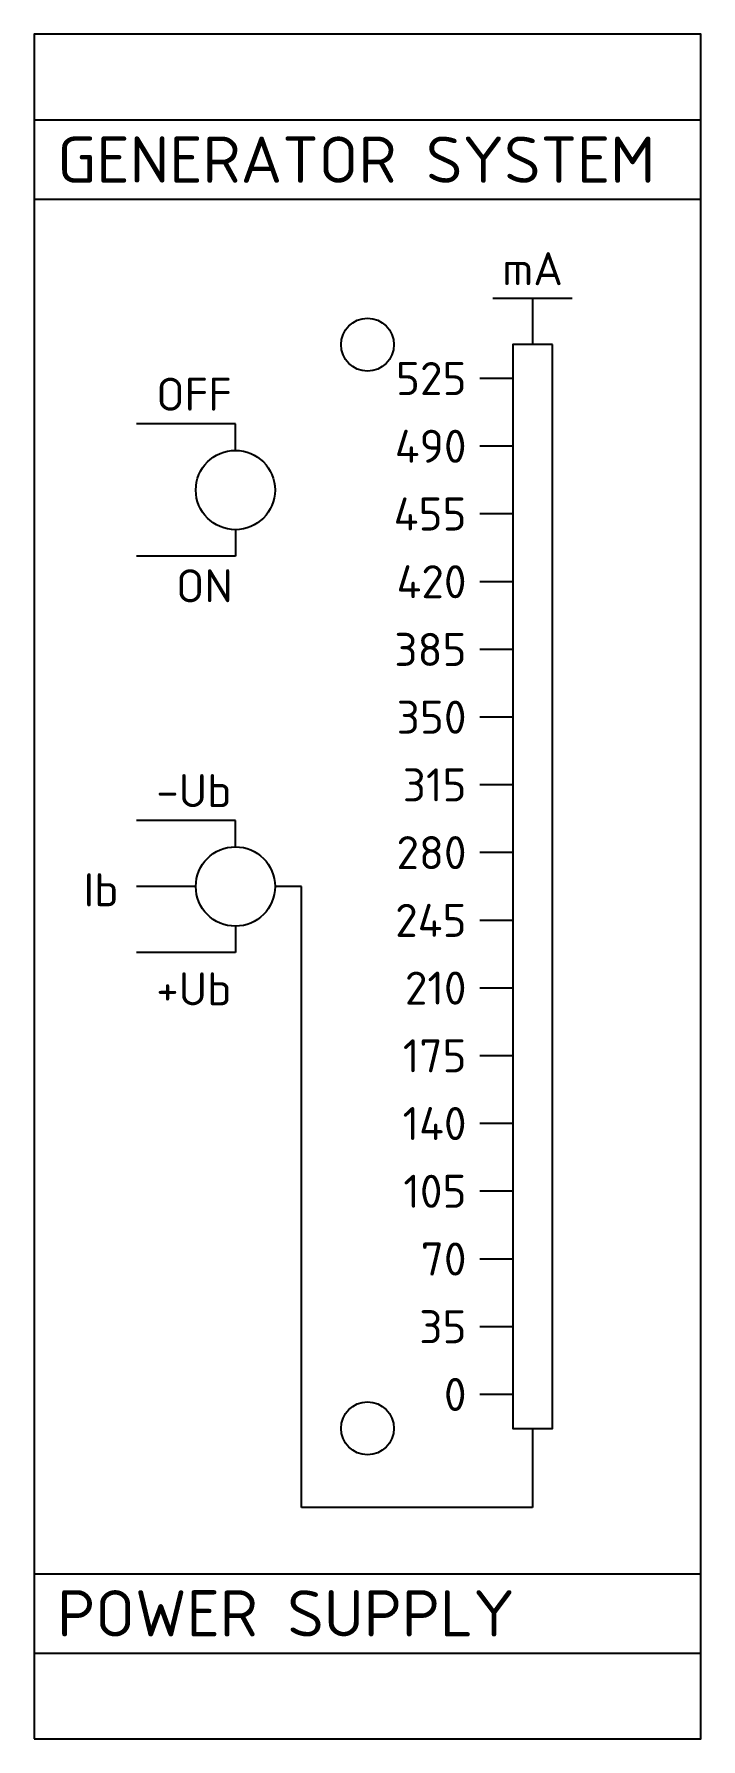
# Model space of a CAD drawing. Header units: millimetres. Extents: x 0 to 50, y 0 to 129.
import ezdxf
from ezdxf.enums import TextEntityAlignment as Align

# ---------------------------------------------------------------- set-up
doc = ezdxf.new("R2010")
doc.units = ezdxf.units.MM
doc.header["$LTSCALE"] = 10
doc.header["$MEASUREMENT"] = 0
doc.layers.get('0').update_dxf_attribs({"linetype": 'CONTINUOUS'})
doc.styles.add('ISO', font='isocpeur.ttf')

msp = doc.modelspace()

# ---------------------------------------------------------------- linework, layer by layer
at = {"color": 3}
for p, q in [((0, 122.5), (50.5, 122.5)), ((0, 116.5), (50.5, 116.5)), ((40.75, 109), (34.75, 109)), ((37.75, 109), (37.75, 105.5)), ((36.25, 102.9375), (33.75, 102.9375)), ((15.25, 99.5), (7.75, 99.5)), ((15.25, 97.5), (15.25, 99.5)), ((36.25, 97.8125), (33.75, 97.8125)), ((36.25, 92.6875), (33.75, 92.6875)), ((15.25, 91.5), (15.25, 89.5)), ((15.25, 89.5), (7.75, 89.5)), ((36.25, 87.5625), (33.75, 87.5625)), ((36.25, 82.4375), (33.75, 82.4375)), ((36.25, 77.3125), (33.75, 77.3125)), ((36.25, 72.1875), (33.75, 72.1875)), ((15.25, 69.5), (7.75, 69.5)), ((15.25, 67.5), (15.25, 69.5)), ((36.25, 67.0625), (33.75, 67.0625)), ((12.25, 64.5), (7.75, 64.5)), ((20.25, 64.5), (18.25, 64.5)), ((20.25, 17.5), (20.25, 64.5)), ((36.25, 61.9375), (33.75, 61.9375)), ((15.25, 61.5), (15.25, 59.5)), ((15.25, 59.5), (7.75, 59.5)), ((36.25, 56.8125), (33.75, 56.8125)), ((36.25, 51.6875), (33.75, 51.6875)), ((36.25, 46.5625), (33.75, 46.5625)), ((36.25, 41.4375), (33.75, 41.4375)), ((36.25, 36.3125), (33.75, 36.3125)), ((36.25, 31.1875), (33.75, 31.1875)), ((36.25, 26.0625), (33.75, 26.0625)), ((37.75, 23.5), (37.75, 17.5)), ((37.75, 17.5), (20.25, 17.5)), ((0, 12.5), (50.5, 12.5)), ((0, 6.5), (50.5, 6.5))]:
    msp.add_line(p, q, dxfattribs=at)
for points in [[(0, 0), (50.5, 0), (50.5, 129), (0, 129)], [(39.25, 105.5), (36.25, 105.5), (36.25, 23.5), (39.25, 23.5)]]:
    msp.add_lwpolyline(points, close=True, dxfattribs=at)
for centre, radius in [((25.25, 105.5), 2), ((15.25, 94.5), 3), ((15.25, 64.5), 3), ((25.25, 23.5), 2)]:
    msp.add_circle(centre, radius, dxfattribs=at)

# ---------------------------------------------------------------- texts
at = {"color": 2, "style": 'ISO'}
for s, p in [('GENERATOR SYSTEM', (1.75, 119.5)), ('POWER SUPPLY', (1.75, 9.5))]:
    msp.add_text(s, height=3.5, dxfattribs=at).set_placement(p, align=Align.MIDDLE_LEFT)
at = {"color": 7, "style": 'ISO'}
msp.add_text('mA', height=2.5, dxfattribs=at).set_placement((37.75, 110), align=Align.CENTER)
for s, p in [('OFF', (9.25, 100.5)), ('ON', (10.75, 86)), ('-Ub', (9.25, 70.5)), ('Ib', (3.75, 63)), ('+Ub', (9.25, 55.5))]:
    msp.add_text(s, height=2.5, dxfattribs=at).set_placement(p)
at = {"color": 7, "char_height": 2.5, "width": 5, "attachment_point": 6, "style": 'ISO'}
for s, insert in [('525', (32.75, 102.9375)), ('490', (32.75, 97.8125)), ('455', (32.75, 92.6875)), ('420', (32.75, 87.5625)), ('385', (32.75, 82.4375)), ('350', (32.75, 77.3125)), ('315', (32.75, 72.1875)), ('280', (32.75, 67.0625)), ('245', (32.75, 61.9375)), ('210', (32.75, 56.8125)), ('175', (32.75, 51.6875)), ('140', (32.75, 46.5625)), ('105', (32.75, 41.4375)), ('70', (32.75, 36.3125)), ('35', (32.75, 31.1875)), ('0', (32.75, 26.0625))]:
    msp.add_mtext(s, dxfattribs=dict(at, insert=insert))

doc.saveas('drawing.dxf')
